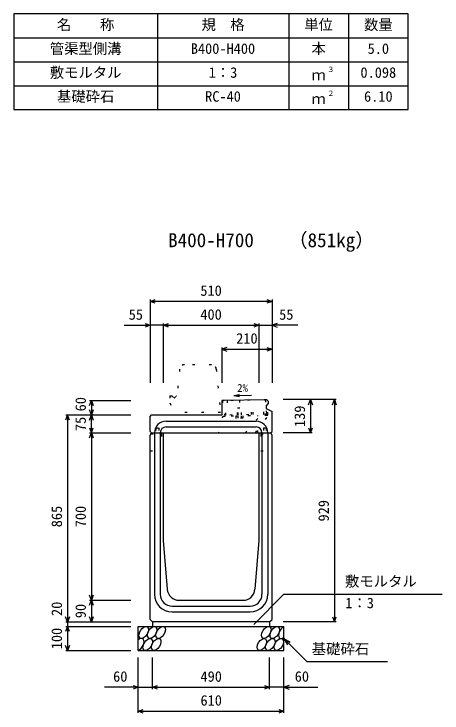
# Model space of a CAD drawing. Units: millimetres, scale not verified. Extents: x 4220 to 29420, y 5940 to 17820.
# Drawn here: x 15695 to 17486, y 11650 to 14573 of the extents above; entities that cross this region are included whole.
import ezdxf
from ezdxf.enums import TextEntityAlignment as Align

# ---------------------------------------------------------------- set-up
doc = ezdxf.new("R2010")
doc.units = ezdxf.units.MM
doc.header["$LTSCALE"] = 40
doc.linetypes.add('DOTTED', pattern=[1.75, 0.25, -1.5])
for name, color, linetype, lineweight in [('DIM', 7, 'Continuous', 25), ('HATCH', 6, 'Continuous', 25), ('HYO', 3, 'Continuous', 25), ('HYO2', 4, 'Continuous', 25), ('OUTLINE', 3, 'Continuous', 25), ('OUTLINE2', 4, 'Continuous', 25), ('TXT', 7, 'Continuous', 25)]:
    doc.layers.add(name, color=color, linetype=linetype, lineweight=lineweight)
doc.styles.add('ＭＳ ゴシック', font='')
doc.styles.get('ＭＳ ゴシック').set_extended_font_data('MS Gothic')

msp = doc.modelspace()

# ---------------------------------------------------------------- linework, layer by layer
at = {"layer": 'DIM'}
for p, q in [((16265, 13371.46), (16286.14, 13379.16)), ((16265, 13378.96), (16265, 13031.46)), ((16775, 13371.46), (16265, 13371.46)), ((16286.14, 13363.77), (16265, 13371.46)), ((16753.86, 13379.16), (16775, 13371.46)), ((16775, 13371.46), (16753.86, 13363.77)), ((16775, 13378.96), (16775, 13031.46)), ((16243.86, 13279.16), (16265, 13271.46)), ((16320, 13271.46), (16341.14, 13279.16)), ((16320, 13278.96), (16320, 13031.46)), ((16698.86, 13279.16), (16720, 13271.46)), ((16720, 13278.96), (16720, 13031.46)), ((16796.14, 13279.16), (16775, 13271.46)), ((16156.62, 13271.46), (16265, 13271.46)), ((16265, 13271.46), (16243.86, 13263.77)), ((16320, 13271.46), (16265, 13271.46)), ((16320, 13271.46), (16720, 13271.46)), ((16341.14, 13263.77), (16320, 13271.46)), ((16720, 13271.46), (16698.86, 13263.77)), ((16720, 13271.46), (16775, 13271.46)), ((16883.38, 13271.46), (16775, 13271.46)), ((16775, 13271.46), (16796.14, 13263.77)), ((16586.14, 13179.16), (16565, 13171.46)), ((16565, 13178.96), (16565, 13031.46)), ((16565, 13171.46), (16775, 13171.46)), ((16565, 13171.46), (16586.14, 13163.77)), ((16753.86, 13179.16), (16775, 13171.46)), ((16775, 13171.46), (16753.86, 13163.77)), ((16011.3, 12935.32), (16019, 12956.46)), ((16011.5, 12956.46), (16184, 12956.46)), ((16019, 12956.46), (16019, 12896.46)), ((16019, 12956.46), (16026.7, 12935.32)), ((17043.5, 12960.46), (16821, 12960.46)), ((16928.3, 12939.32), (16936, 12960.46)), ((16936, 12960.46), (16936, 12821.46)), ((16936, 12960.46), (16943.7, 12939.32)), ((17028.3, 12939.32), (17036, 12960.46)), ((17036, 12960.46), (17036, 12031.46)), ((17036, 12960.46), (17043.7, 12939.32)), ((15919, 12896.46), (15911.3, 12875.32)), ((15911.5, 12896.46), (16184, 12896.46)), ((15919, 12896.46), (15919, 12031.46)), ((15926.7, 12875.32), (15919, 12896.46)), ((16019, 12896.46), (16011.3, 12917.61)), ((16011.3, 12875.32), (16019, 12896.46)), ((16026.7, 12917.61), (16019, 12896.46)), ((16019, 12821.46), (16019, 12896.46)), ((16019, 12896.46), (16026.7, 12875.32)), ((16011.3, 12842.61), (16019, 12821.46)), ((16019, 12821.46), (16026.7, 12842.61)), ((16928.3, 12842.61), (16936, 12821.46)), ((16936, 12821.46), (16943.7, 12842.61)), ((16011.3, 12800.32), (16019, 12821.46)), ((16011.5, 12821.46), (16184, 12821.46)), ((16019, 12821.46), (16019, 12121.46)), ((16019, 12821.46), (16026.7, 12800.32)), ((16943.5, 12821.46), (16821, 12821.46)), ((16019, 12121.46), (16011.3, 12142.61)), ((16026.7, 12142.61), (16019, 12121.46)), ((16698.77, 12020.65), (16825, 12146.89)), ((16825, 12146.89), (17486.46, 12146.89)), ((16011.3, 12100.32), (16019, 12121.46)), ((16011.5, 12121.46), (16184, 12121.46)), ((16019, 12121.46), (16019, 12031.46)), ((16019, 12121.46), (16026.7, 12100.32)), ((15919, 12031.46), (15911.3, 12052.61)), ((15926.7, 12052.61), (15919, 12031.46)), ((16019, 12031.46), (16011.3, 12052.61)), ((16026.7, 12052.61), (16019, 12031.46)), ((17028.3, 12052.61), (17036, 12031.46)), ((17036, 12031.46), (17043.7, 12052.61)), ((15911.5, 12031.46), (16184, 12031.46)), ((15919, 12031.46), (15919, 12011.46)), ((17043.5, 12031.46), (16821, 12031.46)), ((15919, 12011.46), (15911.3, 11990.32)), ((15911.5, 12011.46), (16184, 12011.46)), ((15919, 12011.46), (15919, 11911.46)), ((15926.7, 11990.32), (15919, 12011.46)), ((16825, 11961.46), (16920.76, 11865.71)), ((16825, 11961.46), (16850.98, 11946.46)), ((16825, 11961.46), (16840, 11935.48)), ((15919, 11911.46), (15911.3, 11932.61)), ((15926.7, 11932.61), (15919, 11911.46)), ((15911.5, 11911.46), (16184, 11911.46)), ((16215, 11650.1), (16215, 11881.46)), ((16275, 11750.1), (16275, 11881.46)), ((16765, 11750.1), (16765, 11881.46)), ((16825, 11650.1), (16825, 11881.46)), ((16920.76, 11865.71), (17258.31, 11865.71)), ((16215, 11757.6), (16073.21, 11757.6)), ((16193.86, 11765.29), (16215, 11757.6)), ((16215, 11757.6), (16193.86, 11749.9)), ((16215, 11757.6), (16275, 11757.6)), ((16275, 11757.6), (16296.14, 11765.29)), ((16275, 11757.6), (16765, 11757.6)), ((16296.14, 11749.9), (16275, 11757.6)), ((16743.86, 11765.29), (16765, 11757.6)), ((16765, 11757.6), (16743.86, 11749.9)), ((16825, 11757.6), (16765, 11757.6)), ((16846.14, 11765.29), (16825, 11757.6)), ((16825, 11757.6), (16966.79, 11757.6)), ((16825, 11757.6), (16846.14, 11749.9)), ((16215, 11657.6), (16236.14, 11665.29)), ((16803.86, 11665.29), (16825, 11657.6)), ((16215, 11657.6), (16825, 11657.6)), ((16236.14, 11649.9), (16215, 11657.6)), ((16825, 11657.6), (16803.86, 11649.9))]:
    msp.add_line(p, q, dxfattribs=at)
at = {"layer": 'HATCH', "linetype": 'DOTTED'}
for p, q in [((16576, 12956.69), (16568, 12956.52)), ((16568, 12956.52), (16569.34, 12891.53)), ((16752.46, 12960.32), (16576, 12956.69)), ((16578.35, 12891.22), (16577, 12956.71)), ((16581.25, 12895.78), (16580, 12956.77)), ((16587, 12956.91), (16588.25, 12895.92)), ((16633.24, 12896.85), (16631.99, 12957.84)), ((16638.98, 12957.98), (16640.24, 12897)), ((16689.23, 12898.01), (16687.97, 12958.99)), ((16696.23, 12898.15), (16694.97, 12959.14)), ((16741.22, 12899.08), (16739.96, 12960.07)), ((16746.96, 12960.21), (16748.22, 12899.22)), ((16751.46, 12960.3), (16755.96, 12960.4)), ((16752.63, 12903.81), (16751.46, 12960.3)), ((16757.25, 12897.91), (16755.96, 12960.4)), ((16630.28, 12925.8), (16646.27, 12926.13)), ((16630.87, 12896.8), (16630.28, 12925.8)), ((16646.87, 12897.13), (16646.27, 12926.13)), ((16748.22, 12899.22), (16578.26, 12895.72)), ((16754.31, 12894.85), (16578.35, 12891.22)), ((16625.11, 12892.18), (16652.82, 12892.76)), ((16645.89, 12892.61), (16646.1, 12882.61)), ((16652.82, 12892.76), (16653.03, 12882.76)), ((16569.34, 12891.53), (16578.34, 12891.72)), ((16625.32, 12882.19), (16625.11, 12892.18)), ((16653.03, 12882.76), (16625.32, 12882.19)), ((16632.04, 12892.33), (16632.24, 12882.33))]:
    msp.add_line(p, q, dxfattribs=at)
for centre, radius in [((16748.13, 12903.72), 4.5), ((16754.25, 12897.85), 3)]:
    msp.add_arc(centre, radius, 271.18119, 1.18119, dxfattribs=at)
at = {"layer": 'HATCH'}
for centre in [(16237.89, 11986.46), (16273.37, 11986.46), (16308.84, 11986.46), (16751.05, 11986.46), (16786.52, 11986.46), (16254.77, 11936.46), (16290.25, 11936.46), (16732.45, 11936.46), (16767.93, 11936.46), (16803.41, 11936.46)]:
    msp.add_ellipse(centre, major_axis=(14.54, 23.54), ratio=0.5792, dxfattribs=at)
for centre, start_param, end_param in [((16822, 11986.46), 0.6666252, 4.1103269), ((16219.3, 11936.46), 3.7419964, 7.318141)]:
    msp.add_ellipse(centre, major_axis=(14.54, 23.54), ratio=0.5792, start_param=start_param, end_param=end_param, dxfattribs=at)
at = {"layer": 'HYO'}
for p, q in [((17345, 14573.36), (15695, 14573.36)), ((15695, 14573.36), (15695, 14173.36)), ((16295, 14573.36), (16295, 14173.36)), ((16845, 14573.36), (16845, 14173.36)), ((17095, 14573.36), (17095, 14173.36)), ((17345, 14173.36), (17345, 14573.36)), ((15695, 14473.36), (17345, 14473.36)), ((15695, 14173.36), (17345, 14173.36))]:
    msp.add_line(p, q, dxfattribs=at)
at = {"layer": 'HYO2'}
for p, q in [((15695, 14373.36), (17345, 14373.36)), ((15695, 14273.36), (17345, 14273.36))]:
    msp.add_line(p, q, dxfattribs=at)
at = {"layer": 'OUTLINE', "linetype": 'DOTTED'}
for p, q in [((16521.9, 13106.46), (16408.1, 13106.46)), ((16388.19, 13088.41), (16377, 12976.46)), ((16541.8, 13088.45), (16560, 12906.46)), ((16347, 12976.46), (16347, 12946.46)), ((16347, 12976.46), (16355, 12976.46)), ((16355, 12976.46), (16365, 12966.46)), ((16365, 12966.46), (16375, 12976.46)), ((16375, 12976.46), (16377, 12976.46)), ((16347, 12946.46), (16370, 12906.46)), ((16560, 12906.46), (16370, 12906.46))]:
    msp.add_line(p, q, dxfattribs=at)
at = {"layer": 'OUTLINE'}
for p, q in [((16753, 12960.34), (16565, 12956.46)), ((16565, 12956.46), (16565, 12896.46)), ((16753, 12960.34), (16759, 12954.46)), ((16759, 12954.46), (16759, 12943.46)), ((16750, 12933.46), (16759, 12943.46)), ((16750, 12933.46), (16750, 12923.46)), ((16750, 12923.46), (16775, 12910.46)), ((16265, 12890.46), (16271, 12896.46)), ((16271, 12896.46), (16565, 12896.46)), ((16775, 12827.46), (16775, 12910.46)), ((16265, 12827.46), (16265, 12890.46)), ((16265, 12827.46), (16271, 12821.46)), ((16265, 12811.46), (16270, 12821.46)), ((16265, 12041.46), (16265, 12811.46)), ((16270, 12821.46), (16770, 12821.46)), ((16320, 12821.46), (16320, 12371.46)), ((16720, 12821.46), (16720, 12371.46)), ((16769, 12821.46), (16775, 12827.46)), ((16775, 12811.46), (16770, 12821.46)), ((16775, 12041.46), (16775, 12811.46)), ((16320, 12371.46), (16336.32, 12167.48)), ((16720, 12371.46), (16703.68, 12167.48)), ((16386.16, 12121.46), (16653.84, 12121.46)), ((16265, 12041.46), (16275, 12031.46)), ((16765, 12031.46), (16275, 12031.46)), ((16275, 12031.46), (16275, 12011.46)), ((16765, 12031.46), (16775, 12041.46)), ((16765, 12031.46), (16765, 12011.46)), ((16215, 12011.46), (16825, 12011.46)), ((16215, 11911.46), (16215, 12011.46)), ((16825, 11911.46), (16825, 12011.46)), ((16215, 11911.46), (16825, 11911.46))]:
    msp.add_line(p, q, dxfattribs=at)
at = {"layer": 'OUTLINE', "linetype": 'DOTTED'}
for centre, start, end in [((16408.1, 13086.46), 90, 174.40835), ((16521.9, 13086.46), 4.08463, 90)]:
    msp.add_arc(centre, 20, start, end, dxfattribs=at)
at = {"layer": 'OUTLINE'}
for centre, start, end in [((16386.16, 12171.46), 184.57392, 270), ((16653.84, 12171.46), 270, 355.42608)]:
    msp.add_arc(centre, 50, start, end, dxfattribs=at)
at = {"layer": 'OUTLINE2', "linetype": 'DOTTED'}
for p, q in [((16663.11, 12821.46), (16751.47, 12922.7)), ((16705.65, 12821.46), (16773.37, 12911.31)), ((16715, 12821.46), (16715, 12894.04)), ((16569.33, 12892.04), (16550, 12821.46)), ((16289, 12841.96), (16301, 12841.96)), ((16289, 12841.96), (16289, 12816.96)), ((16301, 12841.96), (16301, 12816.96)), ((16739, 12841.96), (16751, 12841.96)), ((16739, 12841.96), (16739, 12816.96)), ((16751, 12841.96), (16751, 12816.96)), ((16267.75, 12816.96), (16312, 12816.96)), ((16312, 12816.96), (16312, 12746.46)), ((16728, 12816.96), (16728, 12746.46)), ((16728, 12816.96), (16772.25, 12816.96)), ((16265, 12746.46), (16312, 12746.46)), ((16728, 12746.46), (16775, 12746.46))]:
    msp.add_line(p, q, dxfattribs=at)
at = {"layer": 'OUTLINE2'}
for p, q in [((16332, 12870.46), (16708, 12870.46)), ((16332, 12846.46), (16708, 12846.46)), ((16283, 12821.46), (16283, 12146.46)), ((16307, 12821.46), (16307, 12146.46)), ((16733, 12821.46), (16733, 12146.46)), ((16757, 12821.46), (16757, 12146.46)), ((16357, 12096.46), (16683, 12096.46)), ((16357, 12072.46), (16683, 12072.46))]:
    msp.add_line(p, q, dxfattribs=at)
for centre, radius, start, end in [((16332, 12821.46), 49, 90, 180), ((16708, 12821.46), 49, 0, 90), ((16332, 12821.46), 25, 90, 180), ((16708, 12821.46), 25, 0, 90), ((16357, 12146.46), 74, 180, 270), ((16357, 12146.46), 50, 180, 270), ((16683, 12146.46), 50, 270, 0), ((16683, 12146.46), 74, 270, 0)]:
    msp.add_arc(centre, radius, start, end, dxfattribs=at)
at = {"layer": 'TXT'}
for q in [(16638.74, 12982.04), (16689.33, 12978.83), (16638.9, 12973.71)]:
    msp.add_line((16615.19, 12977.42), q, dxfattribs=at)

# ---------------------------------------------------------------- texts
at = {"layer": 'DIM', "style": 'ＭＳ ゴシック'}
for s, p in [('510', (16475, 13381.46)), ('55', (16175.16, 13281.46)), ('400', (16475, 13281.46)), ('55', (16804.84, 13281.46)), ('210', (16625, 13181.46)), ('敷モルタル', (17080.6, 12165.62)), ('1：3', (17081.6, 12074.93)), ('基礎砕石', (16941.32, 11882.88)), ('60', (16110, 11767.6)), ('490', (16475.53, 11767.6)), ('60', (16870, 11767.6)), ('610', (16475.53, 11667.6))]:
    msp.add_text(s, height=43.99, dxfattribs=at).set_placement(p, align=Align.BOTTOM_LEFT)
for s, p in [('60', (16009, 12911.46)), ('139', (16926, 12845.96)), ('75', (16009, 12828.96)), ('865', (15909, 12426.71)), ('700', (16009, 12426.71)), ('929', (17026, 12450.96)), ('20', (15909, 12055.78)), ('90', (16009, 12046.46)), ('100', (15909, 11916.46))]:
    msp.add_text(s, height=43.99, rotation=90, dxfattribs=at).set_placement(p, align=Align.BOTTOM_LEFT)
at = {"layer": 'TXT', "style": 'ＭＳ ゴシック'}
for s, height, p in [('名\u3000\u3000称', 43.99, (15875, 14493.36)), ('規\u3000格', 43.99, (16480, 14493.36)), ('単位', 43.99, (16910, 14493.36)), ('数量', 43.99, (17160, 14493.36)), ('管渠型側溝', 43.99, (15845, 14393.36)), ('B400-H400', 43.99, (16435, 14393.36)), ('本', 43.99, (16940, 14393.36)), ('5.0', 43.99, (17175, 14393.36)), ('敷モルタル', 43.99, (15845, 14293.36)), ('1：3', 43.99, (16510, 14293.36)), ('ｍ', 43.99, (16940, 14283.36)), ('３', 21.99, (17005.54, 14323.73)), ('0.098', 43.99, (17145, 14293.36)), ('基礎砕石', 43.99, (15875, 14193.36)), ('RC-40', 43.99, (16495, 14193.36)), ('２', 21.99, (17005.54, 14223.73)), ('6.10', 43.99, (17160, 14193.36)), ('ｍ', 43.99, (16940, 14183.36)), ('B400-H700', 58.65, (16340, 13580.44)), ('（851kg）', 58.65, (16843.7, 13580.44)), ('2%', 32.99, (16629.14, 12982.9))]:
    msp.add_text(s, height=height, dxfattribs=at).set_placement(p, align=Align.BOTTOM_LEFT)

doc.saveas('drawing.dxf')
